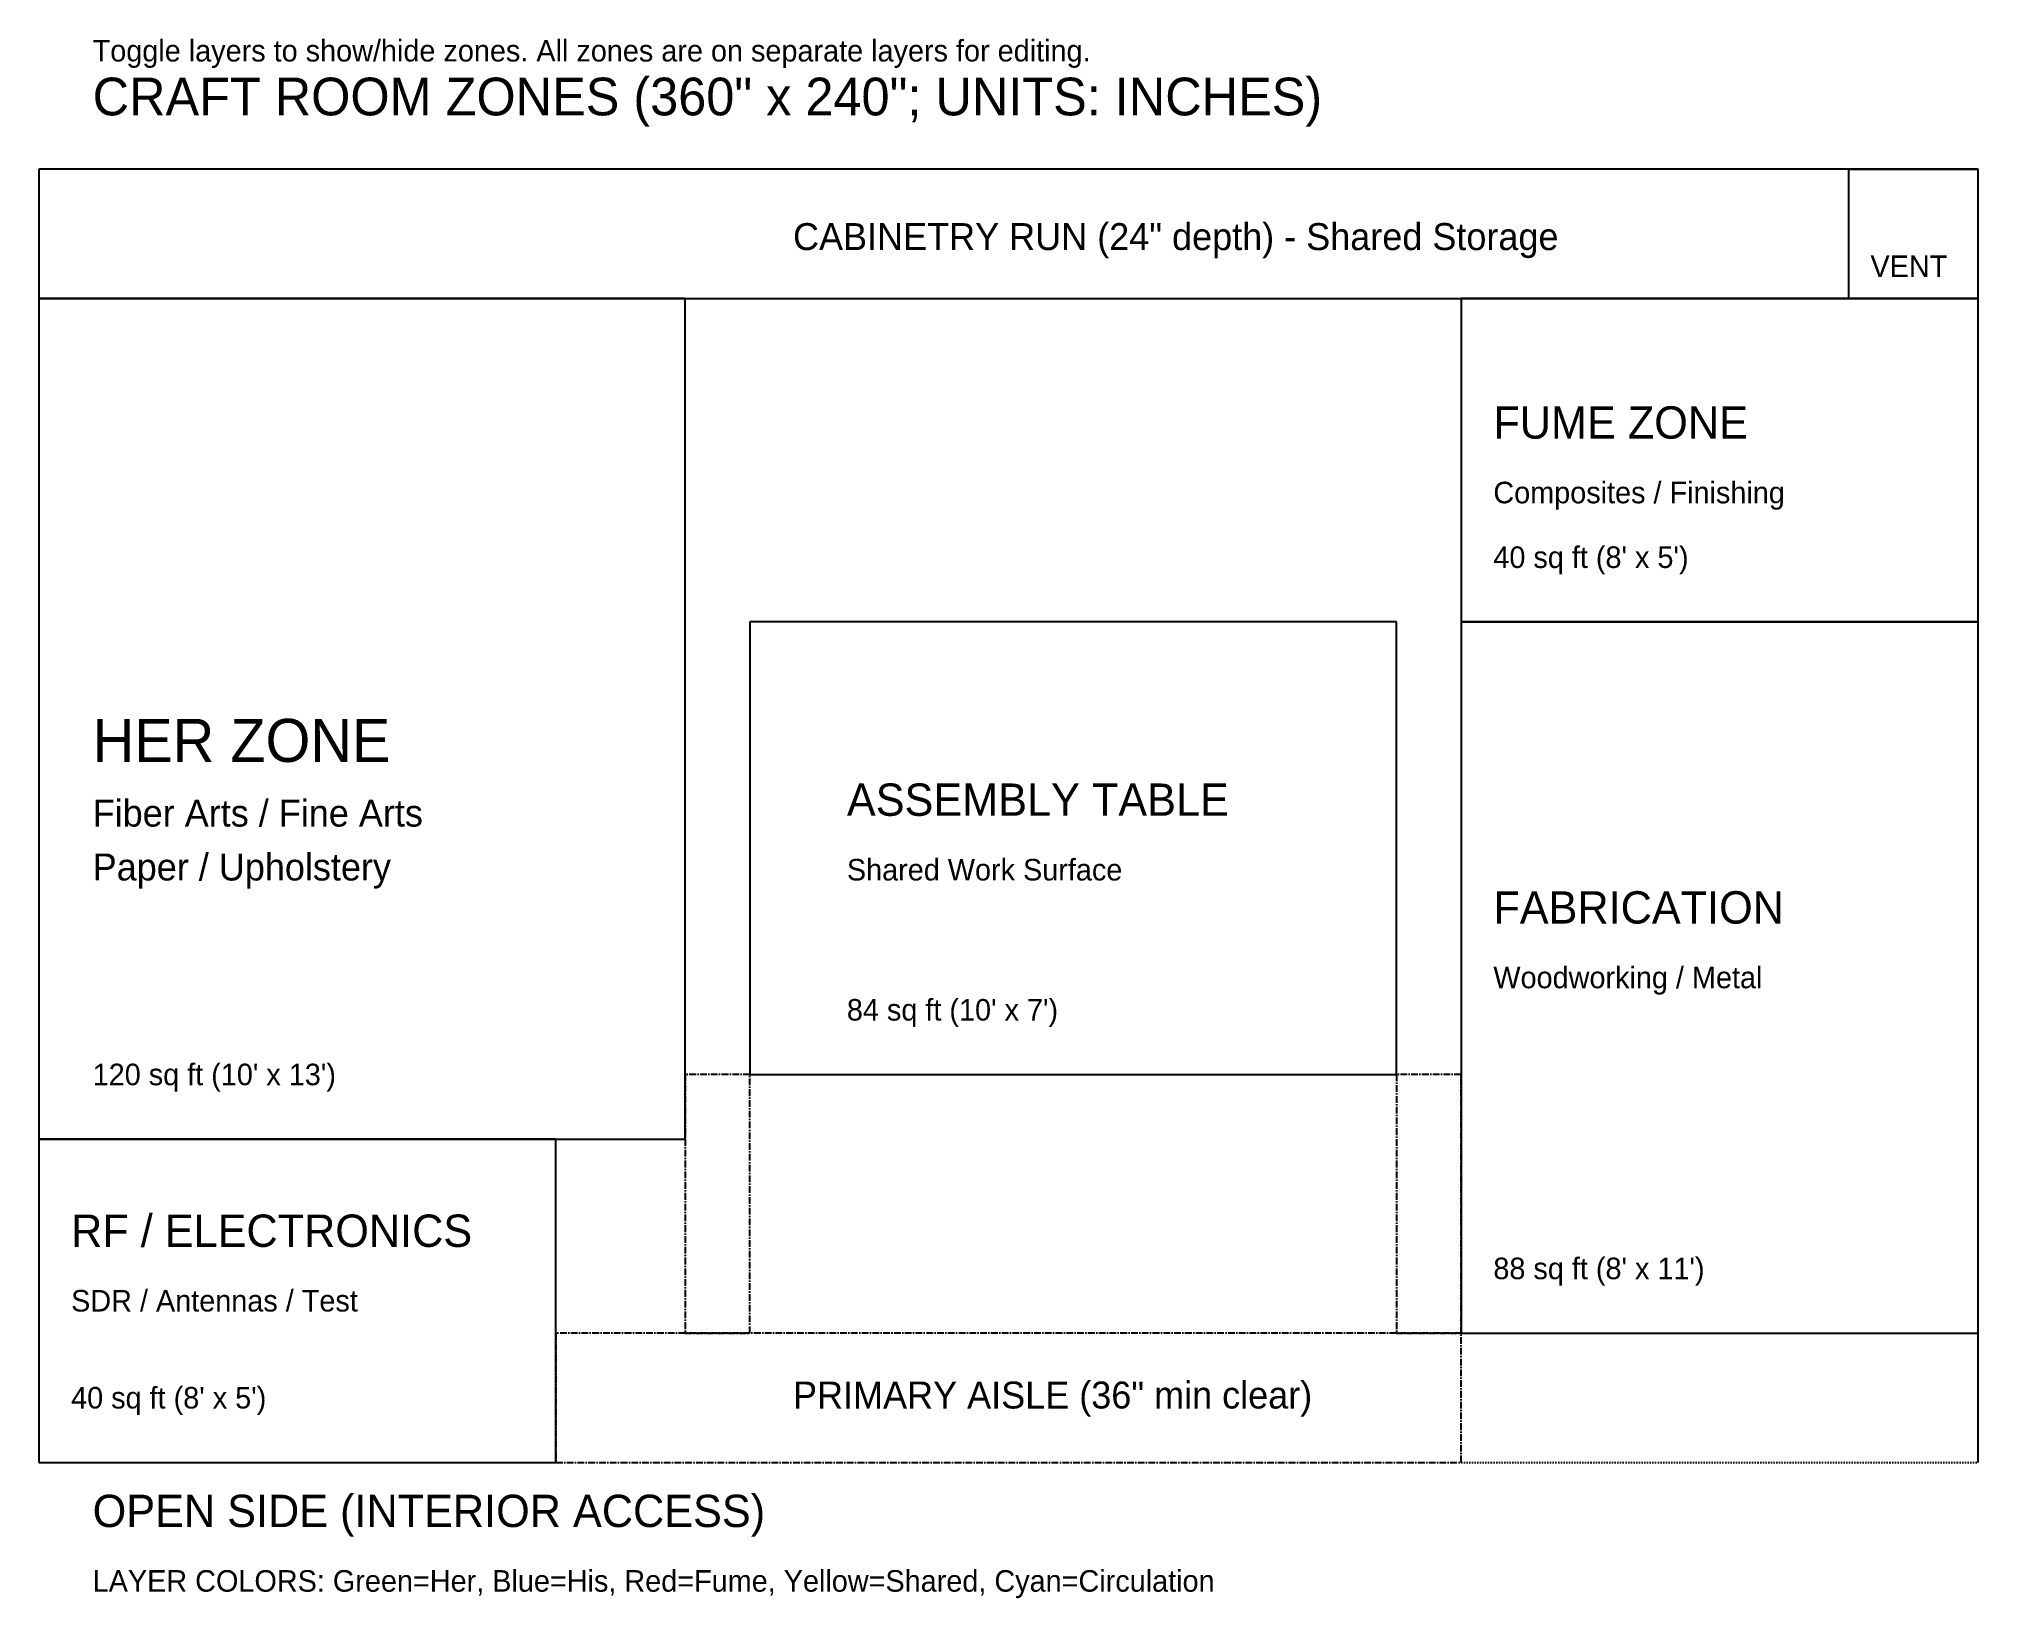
# Model space of a CAD drawing. Header units: inches. Extents: x 0 to 360, y -25 to 264.
import ezdxf

# ---------------------------------------------------------------- set-up
doc = ezdxf.new("R2010")
doc.units = ezdxf.units.IN
doc.linetypes.add('CENTER', pattern=[2, 1.25, -0.25, 0.25, -0.25])
doc.linetypes.add('DASHED', pattern=[0.5, 0.25, -0.25])
for name, color, linetype in [('FOOTPRINT', 7, 'CONTINUOUS'), ('NOTES', 7, 'CONTINUOUS'), ('OPEN_EDGE', 7, 'DASHED'), ('ZONE_CIRCULATION', 4, 'CENTER'), ('ZONE_FUME', 1, 'CONTINUOUS'), ('ZONE_HER', 3, 'CONTINUOUS'), ('ZONE_HIS_CLEAN', 5, 'CONTINUOUS'), ('ZONE_HIS_DIRTY', 5, 'CONTINUOUS'), ('ZONE_SHARED', 2, 'CONTINUOUS')]:
    doc.layers.add(name, color=color, linetype=linetype)

msp = doc.modelspace()

# ---------------------------------------------------------------- linework, layer by layer
at = {"layer": 'FOOTPRINT'}
for p, q in [((360, 240), (0, 240)), ((0, 240), (0, 0)), ((360, 0), (360, 240))]:
    msp.add_line(p, q, dxfattribs=at)
at = {"layer": 'OPEN_EDGE'}
msp.add_line((0, 0), (360, 0), dxfattribs=at)
at = {"layer": 'ZONE_CIRCULATION'}
for p, q in [((132, 72), (120, 72)), ((120, 72), (120, 24)), ((132, 24), (132, 72)), ((264, 72), (252, 72)), ((252, 72), (252, 24)), ((264, 24), (264, 72)), ((264, 24), (96, 24)), ((96, 24), (96, 0)), ((120, 24), (132, 24)), ((252, 24), (264, 24)), ((264, 0), (264, 24)), ((96, 0), (264, 0))]:
    msp.add_line(p, q, dxfattribs=at)
at = {"layer": 'ZONE_FUME'}
for p, q in [((336, 216), (336, 240)), ((336, 240), (360, 240)), ((360, 216), (264, 216)), ((264, 216), (264, 156)), ((360, 156), (360, 216)), ((264, 156), (360, 156))]:
    msp.add_line(p, q, dxfattribs=at)
at = {"layer": 'ZONE_HER'}
for p, q in [((120, 216), (0, 216)), ((0, 216), (0, 60)), ((120, 60), (120, 216)), ((0, 60), (120, 60))]:
    msp.add_line(p, q, dxfattribs=at)
at = {"layer": 'ZONE_HIS_CLEAN'}
for p, q in [((96, 60), (0, 60)), ((0, 60), (0, 0)), ((96, 0), (96, 60)), ((0, 0), (96, 0))]:
    msp.add_line(p, q, dxfattribs=at)
at = {"layer": 'ZONE_HIS_DIRTY'}
for p, q in [((360, 156), (264, 156)), ((264, 156), (264, 24)), ((360, 24), (360, 156)), ((264, 24), (360, 24))]:
    msp.add_line(p, q, dxfattribs=at)
at = {"layer": 'ZONE_SHARED'}
for p, q in [((360, 240), (0, 240)), ((0, 240), (0, 216)), ((360, 216), (360, 240)), ((0, 216), (360, 216)), ((252, 156), (132, 156)), ((132, 156), (132, 72)), ((252, 72), (252, 156)), ((132, 72), (252, 72))]:
    msp.add_line(p, q, dxfattribs=at)

# ---------------------------------------------------------------- texts
at = {"layer": 'NOTES'}
for s, height, p in [('Toggle layers to show/hide zones. All zones are on separate layers for editing.', 4, (10, 260)), ('CRAFT ROOM ZONES (360" x 240"; UNITS: INCHES)', 7, (10, 250)), ('OPEN SIDE (INTERIOR ACCESS)', 6, (10, -12)), ('LAYER COLORS: Green=Her, Blue=His, Red=Fume, Yellow=Shared, Cyan=Circulation', 4, (10, -24))]:
    msp.add_text(s, height=height, dxfattribs=at).set_placement(p)
at = {"layer": 'ZONE_CIRCULATION'}
msp.add_text('PRIMARY AISLE (36" min clear)', height=5, dxfattribs=at).set_placement((140, 10))
at = {"layer": 'ZONE_FUME'}
for s, height, p in [('VENT', 4, (340, 220)), ('FUME ZONE', 6, (270, 190)), ('Composites / Finishing', 4, (270, 178)), ("40 sq ft (8' x 5')", 4, (270, 166))]:
    msp.add_text(s, height=height, dxfattribs=at).set_placement(p)
at = {"layer": 'ZONE_HER'}
for s, height, p in [('HER ZONE', 8, (10, 130)), ('Fiber Arts / Fine Arts', 5, (10, 118)), ('Paper / Upholstery', 5, (10, 108)), ("120 sq ft (10' x 13')", 4, (10, 70))]:
    msp.add_text(s, height=height, dxfattribs=at).set_placement(p)
at = {"layer": 'ZONE_HIS_CLEAN'}
for s, height, p in [('RF / ELECTRONICS', 6, (6, 40)), ('SDR / Antennas / Test', 4, (6, 28)), ("40 sq ft (8' x 5')", 4, (6, 10))]:
    msp.add_text(s, height=height, dxfattribs=at).set_placement(p)
at = {"layer": 'ZONE_HIS_DIRTY'}
for s, height, p in [('FABRICATION', 6, (270, 100)), ('Woodworking / Metal', 4, (270, 88)), ("88 sq ft (8' x 11')", 4, (270, 34))]:
    msp.add_text(s, height=height, dxfattribs=at).set_placement(p)
at = {"layer": 'ZONE_SHARED'}
for s, height, p in [('CABINETRY RUN (24" depth) - Shared Storage', 5, (140, 225)), ('ASSEMBLY TABLE', 6, (150, 120)), ('Shared Work Surface', 4, (150, 108)), ("84 sq ft (10' x 7')", 4, (150, 82))]:
    msp.add_text(s, height=height, dxfattribs=at).set_placement(p)

doc.saveas('drawing.dxf')
